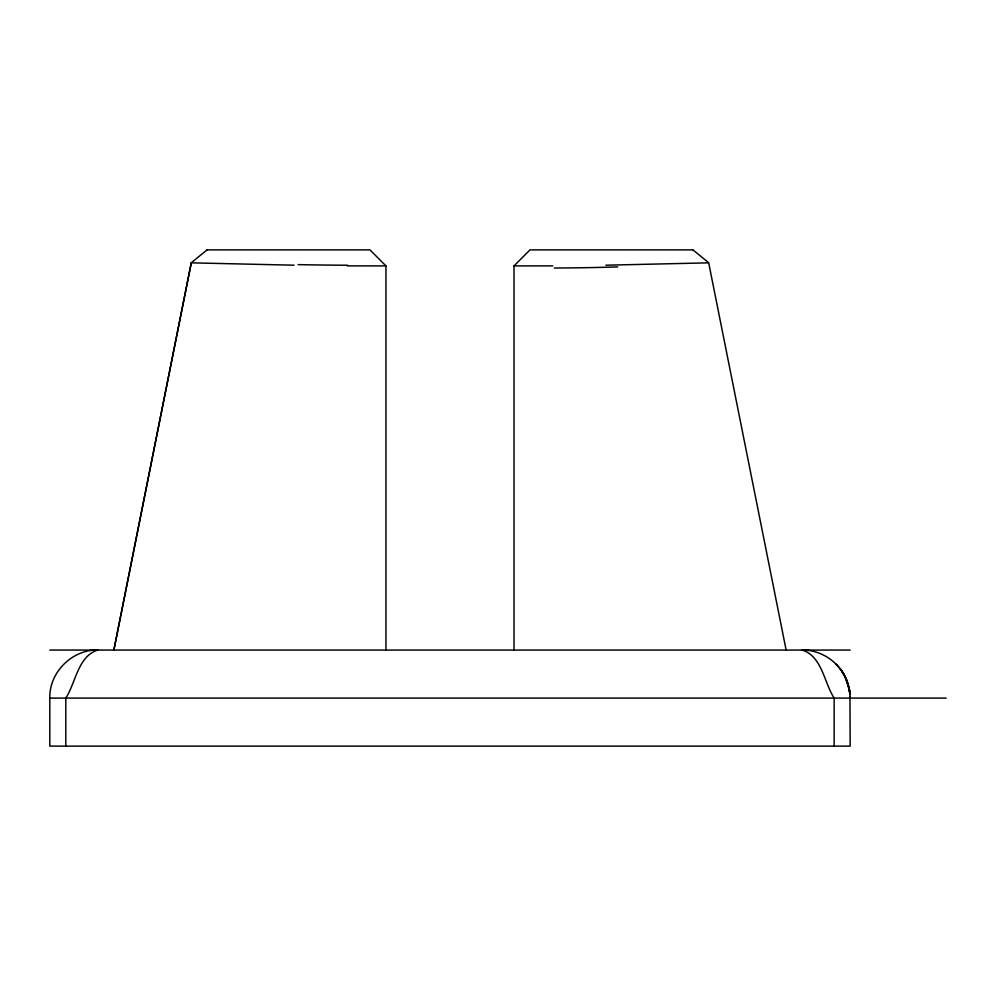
<?xml version="1.0" encoding="UTF-8"?>
<svg xmlns="http://www.w3.org/2000/svg" width="996" height="996" viewBox="0 0 996 996"><rect width="100%" height="100%" fill="white"/><g stroke="black" fill="none" stroke-linecap="round" stroke-linejoin="round"><path stroke-width="1.49" d="M849.949 693.627L850.161 746.116L49.8 746.116L49.8 698.084C49.115 672.412 72.148 649.392 97.82 650.064C77.925 656.127 75.796 682.708 65.811 698.084L65.811 746.116M113.83 650.064L191.294 262.757L207.031 249.884M113.893 650.064L191.294 262.757M514.011 650.064L514.011 265.895L530.009 249.884L692.818 249.884M708.517 262.844L605.892 265.197M552.817 265.882L514.011 265.895M191.469 262.844L294.069 265.197M207.143 249.884L369.939 249.884L385.95 265.895L385.95 650.064M385.95 265.895L347.143 265.882M49.8 650.064L850.161 650.064M49.8 698.084L946.2 698.084M692.967 249.884L708.666 262.757L786.13 650.064M836.055 664.095L840.661 669.424M840.288 668.926L845.94 678.425L849.339 689.244M840.524 669.237L841.732 670.918M848.243 684.65C842.703 664.631 822.97 649.691 802.141 650.064C822.049 656.09 824.128 682.77 834.15 698.084L834.15 746.116M841.371 670.395L843.923 674.429M842.516 672.088L842.828 672.586M843.276 673.321L844.508 675.5M844.11 674.765L849.078 687.962M846.376 679.409L846.837 680.542M847.061 681.127L850.024 694.461M847.907 683.567L848.293 684.837M848.355 685.049L848.654 686.182M849.513 690.253L848.829 686.854L849.962 693.739L849.513 690.216L849.7 691.436M849.625 690.95L849.887 693.054M850.136 696.64L850.148 697.362M617.757 266.903A167.764 11.317 -0.1 0 1 554.299 268.011M347.592 265.235A167.764 8.541 0.2 0 1 298.128 264.625"/></g></svg>
